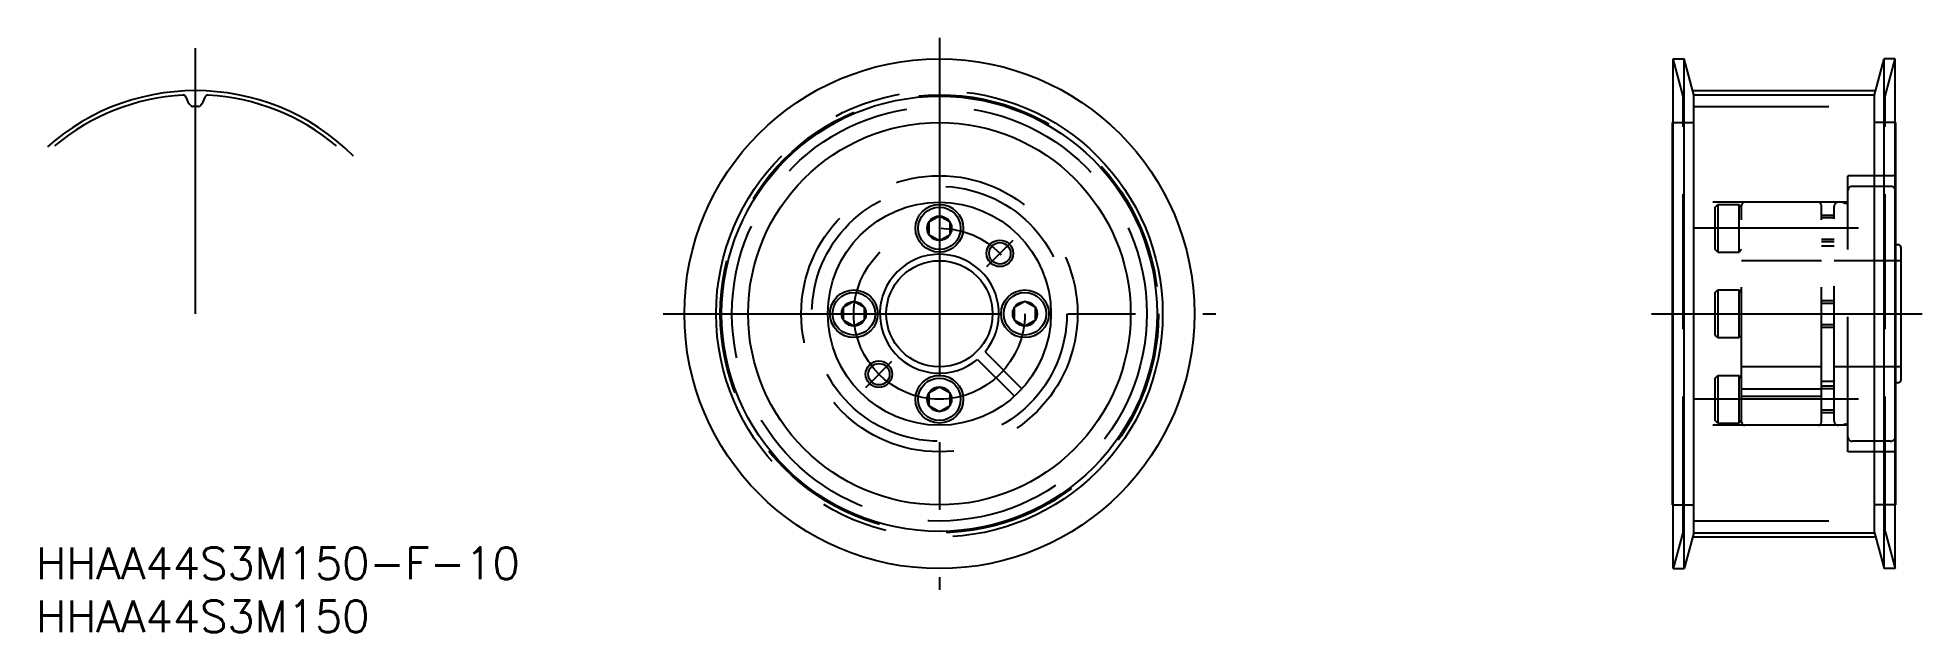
# Model space of a CAD drawing. Extents: x -85 to 92, y -30 to 26.
import ezdxf

# ---------------------------------------------------------------- set-up
doc = ezdxf.new("R2010")
doc.units = 0
doc.linetypes.add('CENTER', pattern=[50.8, 31.75, -6.35, 6.35, -6.35])
doc.linetypes.add('DASHED', pattern=[19.05, 12.7, -6.35])
doc.layers.get('0').update_dxf_attribs({"linetype": 'CONTINUOUS'})
doc.layers.add('CENTER', color=1, linetype='CENTER')
doc.styles.get("Standard").update_dxf_attribs({"font": 'txt.shx', "height": 3, "bigfont": 'bigfont.shx'})

# ---------------------------------------------------------------- blocks, each defined once
blk = doc.blocks.new('*U21')
at = {"color": 7, "linetype": 'CONTINUOUS'}
blk.add_text('HHAA44S3M150', height=3, dxfattribs=at).set_placement((-85, -30))
blk = doc.blocks.new('*U22')
at = {"color": 7, "linetype": 'CONTINUOUS'}
blk.add_text('HHAA44S3M150-F-10', height=3, dxfattribs=at).set_placement((-85, -25))

msp = doc.modelspace()

# ---------------------------------------------------------------- linework, layer by layer
at = {"color": 3, "linetype": 'DASHED'}
for p, q in [((70, 20.49), (69.06, 24)), ((89, 20.49), (89.94, 24)), ((70, -20.49), (70, 20.49)), ((71, 19.52), (88, 19.52)), ((89, -20.49), (89, 20.49)), ((69.06, 18), (71, 18)), ((89.94, 18), (88, 18)), ((85.5, -13), (85.5, 13)), ((90, 13), (85.5, 13)), ((90, -13), (90, 13)), ((89.5, 12), (85.9, 12)), ((85.5, 10.5), (69, 10.5)), ((73, 10.05), (73.25, 10.3)), ((73, 6.05), (73, 10.05)), ((73.25, 10.3), (75.25, 10.3)), ((73.25, 10.3), (73.25, 5.8)), ((75.25, 10.3), (75.5, 10.05)), ((75.25, 5.8), (75.25, 10.3)), ((75.5, -10.2), (75.5, 10.2)), ((83, -10.2), (83, 10.2)), ((83, 9.3), (84.2, 9.3)), ((83, 9.06), (84.2, 9.06)), ((84.2, -10.1), (84.2, 10.1)), ((84.89, 10.5), (84.6, 10.5)), ((85.19, 10.42), (84.89, 10.5)), ((73.25, 5.8), (73, 6.05)), ((73.25, 5.8), (75.25, 5.8)), ((75.5, 6.05), (75.25, 5.8)), ((83, 7.04), (84.2, 7.04)), ((83, 6.8), (84.2, 6.8)), ((84.2, 6.37), (83, 6.37)), ((83, 5), (75.5, 5)), ((90.5, 5), (84.2, 5)), ((73, 2), (73.25, 2.25)), ((73, -2), (73, 2)), ((73.25, 2.25), (75.25, 2.25)), ((73.25, 2.25), (73.25, -2.25)), ((75.25, 2.25), (75.5, 2)), ((75.25, -2.25), (75.25, 2.25)), ((83, 1.25), (84.2, 1.25)), ((83, 1.01), (84.2, 1.01)), ((83, -1.01), (84.2, -1.01)), ((83, -1.25), (84.2, -1.25)), ((73.25, -2.25), (73, -2)), ((73.25, -2.25), (75.25, -2.25)), ((75.5, -2), (75.25, -2.25)), ((83, -5), (75.5, -5)), ((90.5, -5), (84.2, -5)), ((73, -6.05), (73.25, -5.8)), ((73, -10.05), (73, -6.05)), ((73.25, -5.8), (75.25, -5.8)), ((73.25, -5.8), (73.25, -10.3)), ((75.25, -5.8), (75.5, -6.05)), ((75.25, -10.3), (75.25, -5.8)), ((75.5, -7.06), (83, -7.06)), ((84.2, -6.37), (83, -6.37)), ((83, -6.8), (84.2, -6.8)), ((83, -7.04), (84.2, -7.04)), ((75.5, -7.77), (83, -7.77)), ((85.5, -10.5), (69, -10.5)), ((73.25, -10.3), (73, -10.05)), ((73.25, -10.3), (75.25, -10.3)), ((75.5, -10.05), (75.25, -10.3)), ((83, -9.06), (84.2, -9.06)), ((83, -9.3), (84.2, -9.3)), ((84.89, -10.5), (84.6, -10.5)), ((85.19, -10.42), (84.89, -10.5)), ((89.5, -12), (85.9, -12)), ((90, -13), (85.5, -13)), ((69.06, -18), (71, -18)), ((89.94, -18), (88, -18)), ((70, -20.49), (69.06, -24)), ((71, -19.51), (88, -19.51)), ((89, -20.49), (89.94, -24))]:
    msp.add_line(p, q, dxfattribs=at)
at = {"color": 7, "linetype": 'CONTINUOUS'}
for p, q in [((69.06, 24), (70.1, 24)), ((69.06, -24), (69.06, 24)), ((71, 20.62), (70.1, 24)), ((70.1, -24), (70.1, 24)), ((88, 20.62), (88.9, 24)), ((89.94, 24), (88.9, 24)), ((88.9, -24), (88.9, 24)), ((89.94, -24), (89.94, 24)), ((71, 20.62), (88, 20.62)), ((71, -20.62), (71, 20.62)), ((88, -20.62), (88, 20.62)), ((69, -18), (69, 18)), ((69, 18), (69.06, 18)), ((89.94, 18), (90, 18)), ((90, -18), (90, 18)), ((0, 9.2), (-1, 8.63)), ((1, 8.63), (0, 9.2)), ((-1, 8.63), (-1, 7.47)), ((-1, 7.47), (0, 6.9)), ((0, 6.9), (1, 7.47)), ((1, 7.47), (1, 8.63)), ((90.2, 6.5), (90, 6.5)), ((90.5, -6.2), (90.5, 6.2)), ((-8.05, 1.15), (-9.05, 0.58)), ((-9.05, 0.58), (-9.05, -0.58)), ((-7.05, 0.58), (-8.05, 1.15)), ((-7.05, -0.58), (-7.05, 0.58)), ((8.05, 1.15), (7.05, 0.58)), ((7.05, 0.58), (7.05, -0.58)), ((9.05, 0.58), (8.05, 1.15)), ((9.05, -0.58), (9.05, 0.58)), ((-9.05, -0.58), (-8.05, -1.15)), ((-8.05, -1.15), (-7.05, -0.58)), ((7.05, -0.58), (8.05, -1.15)), ((8.05, -1.15), (9.05, -0.58)), ((3.59, -4.3), (7.06, -7.77)), ((4.3, -3.59), (7.77, -7.06)), ((0, -6.9), (-1, -7.47)), ((1, -7.47), (0, -6.9)), ((90.2, -6.5), (90, -6.5)), ((-1, -7.47), (-1, -8.63)), ((-1, -8.63), (0, -9.2)), ((0, -9.2), (1, -8.63)), ((1, -8.63), (1, -7.47)), ((69, -18), (69.06, -18)), ((89.94, -18), (90, -18)), ((71, -20.62), (70.1, -24)), ((71, -20.62), (88, -20.62)), ((88, -20.62), (88.9, -24)), ((69.06, -24), (70.1, -24)), ((89.94, -24), (88.9, -24))]:
    msp.add_line(p, q, dxfattribs=at)
for centre, radius in [((0, 0), 24), ((0, 0), 20.49), ((0, 0), 18), ((0, 0), 10.5), ((0, 8.05), 2.25), ((0, 8.05), 2), ((0, 8.05), 1.15), ((5.69, 5.69), 1.01), ((0, 0), 5), ((-8.05, 0), 2.25), ((-8.05, 0), 2), ((8.05, 0), 2.25), ((8.05, 0), 2), ((-8.05, 0), 1.15), ((8.05, 0), 1.15), ((-5.69, -5.69), 1.01), ((0, -8.05), 2.25), ((0, -8.05), 2), ((0, -8.05), 1.15)]:
    msp.add_circle(centre, radius, dxfattribs=at)
at = {"color": 3, "linetype": 'DASHED'}
for radius in [20.62, 19.52, 13, 12]:
    msp.add_circle((0, 0), radius, dxfattribs=at)
at = {"color": 3, "linetype": 'CONTINUOUS'}
for centre in [(5.69, 5.69), (-5.69, -5.69)]:
    msp.add_circle(centre, 1.25, dxfattribs=at)
at = {"color": 7, "linetype": 'CONTINUOUS'}
for centre, radius, start, end in [((-70, 0), 20.63, 93.317, 130), ((-71.18, 20.31), 0.28, 17.3499, 93.317), ((-69.03, 20.99), 1.98, 197.3499, 226.346), ((-70.28, 19.67), 0.15, 226.346, 270.8297), ((-70, 0), 19.52, 90, 90.8297), ((-70, 0), 19.52, 89.1703, 90), ((-69.72, 19.67), 0.15, 269.1703, 313.654), ((-70.98, 20.99), 1.98, 313.654, 342.6501), ((-68.82, 20.31), 0.28, 86.683, 162.6501), ((-70, 0), 20.63, 50, 86.683), ((0, 0), 5.6, 320.1225, 309.8775), ((90.2, 6.2), 0.3, 360, 90), ((90.2, -6.2), 0.3, 270, 0)]:
    msp.add_arc(centre, radius, start, end, dxfattribs=at)
at = {"color": 3, "linetype": 'DASHED'}
for centre, radius, start, end in [((85.9, 11.6), 0.4, 90, 180), ((89.5, 11.5), 0.5, 0, 90), ((75.8, 10.2), 0.3, 90, 180), ((82.7, 10.2), 0.3, 0, 90), ((84.6, 10.1), 0.4, 90, 180), ((85.27, 10.73), 0.32, 255, 315.7191), ((75.8, -10.2), 0.3, 180, 270), ((82.7, -10.2), 0.3, 270, 0), ((84.6, -10.1), 0.4, 180, 270), ((85.27, -10.73), 0.32, 44.2809, 105), ((85.9, -11.6), 0.4, 180, 270), ((89.5, -11.5), 0.5, 270, 0)]:
    msp.add_arc(centre, radius, start, end, dxfattribs=at)
at = {"layer": 'CENTER', "color": 1, "linetype": 'CENTER'}
for p, q in [((-70, 0), (-70, 25)), ((0, 26), (0, -26)), ((71, 21.01), (88, 21.01)), ((86.5, 8.05), (71, 8.05)), ((4.46, 4.45), (6.93, 6.93)), ((-26, 0), (26, 0)), ((67, 0), (92.5, 0)), ((-6.93, -6.93), (-4.46, -4.45)), ((86.5, -8.05), (71, -8.05)), ((71, -21.01), (88, -21.01))]:
    msp.add_line(p, q, dxfattribs=at)
for radius in [21.01, 8.05]:
    msp.add_circle((0, 0), radius, dxfattribs=at)
msp.add_arc((-70, 0), 21.01, 45, 135, dxfattribs=at)

# ---------------------------------------------------------------- block references
at = {"color": 7, "linetype": 'CONTINUOUS'}
for name in ['*U22', '*U21']:
    msp.add_blockref(name, (0, 0), dxfattribs=at)

doc.saveas('drawing.dxf')
